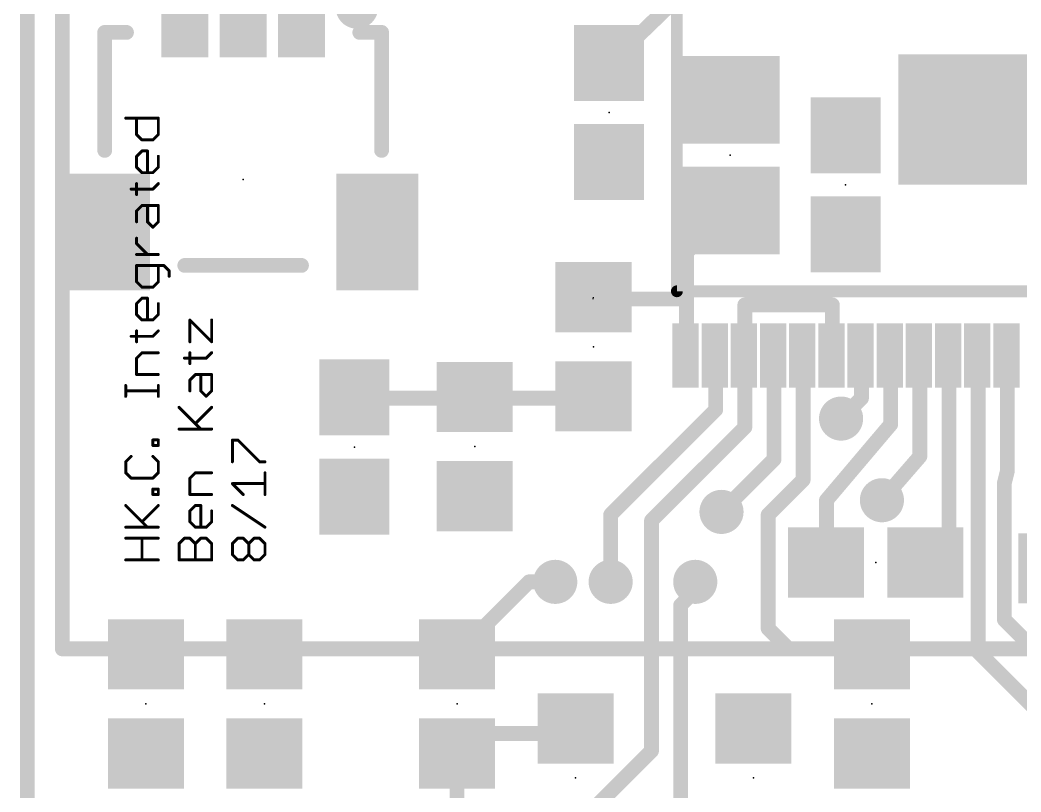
# Model space of a CAD drawing. Extents: x -0.1 to 36.1, y -10.7 to 53.1.
# Drawn here: x -0.12 to 17.03, y 14.75 to 27.99 of the extents above; entities that cross this region are included whole.
import ezdxf

# ---------------------------------------------------------------- set-up
doc = ezdxf.new("R2010")
doc.units = 0
for name, color, linetype in [('1', 12, 'CONTINUOUS'), ('17', 110, 'CONTINUOUS'), ('18', 110, 'CONTINUOUS'), ('19', 53, 'CONTINUOUS'), ('20', 53, 'CONTINUOUS'), ('21', 253, 'CONTINUOUS'), ('22', 253, 'CONTINUOUS'), ('23', 53, 'CONTINUOUS'), ('24', 53, 'CONTINUOUS'), ('25', 253, 'CONTINUOUS'), ('29', 253, 'CONTINUOUS'), ('30', 253, 'CONTINUOUS')]:
    doc.layers.add(name, color=color, linetype=linetype)

# ---------------------------------------------------------------- blocks, each defined once
blk = doc.blocks.new('RECT')
blk.add_solid([(-0.5, -0.5), (0.5, -0.5), (-0.5, 0.5), (0.5, 0.5)])
blk = doc.blocks.new('SQUAREP')
blk.add_solid([(-0.5, -0.5), (0.5, -0.5), (-0.5, 0.5), (0.5, 0.5)])
blk = doc.blocks.new('ROUNDV')
at = {"const_width": 0.5}
blk.add_lwpolyline([(0, -0.25, 1), (0, 0.25, 1), (0, -0.25)], format="xyb", dxfattribs=at)

msp = doc.modelspace()

# ---------------------------------------------------------------- linework, layer by layer
at = {"layer": '1'}
for points, const_width in [([(0.6, 52.25), (0.6, 17.2)], 0.254), ([(11.8, 29), (10.25, 27.5)], 0.254), ([(10.25, 27.5), (10, 27.3)], 0.254), ([(10, 27.25), (9.972, 27.25)], 0.25), ([(9.972, 27.25), (9.972, 27.248)], 0.25), ([(10, 27.3), (10, 27.25)], 0.254), ([(12, 24.7), (11.3, 24)], 0.254), ([(11.3, 24), (11.3, 23.2)], 0.254), ([(9.7, 23.2), (11.3, 23.2)], 0.254), ([(11.3, 23.2), (11.3, 22.3)], 0.254), ([(12.3, 22.55), (12.3, 23.1)], 0.254), ([(12.3, 23.1), (12.3, 22.55)], 0.254), ([(12.3, 22.55), (12.3, 23.1)], 0.254), ([(12.3, 23.1), (13.8, 23.1)], 0.254), ([(13.8, 23.1), (13.8, 22.25)], 0.254), ([(12.3, 22.55), (12.3, 22.45)], 0.254), ([(12.3, 22.45), (12.3, 22.55)], 0.254), ([(12.3, 22.45), (12.3, 22.3)], 0.254), ([(11.284, 22.232), (11.3, 22.232)], 0.25), ([(11.3, 22.3), (11.3, 22.2)], 0.254), ([(11.3, 22.232), (11.3, 22.3)], 0.25), ([(11.8, 22.3), (11.784, 22.3)], 0.25), ([(11.784, 22.3), (11.784, 22.232)], 0.25), ([(11.8, 22.3), (11.8, 21.3)], 0.254), ([(12.284, 22.232), (12.3, 22.232)], 0.25), ([(12.3, 22.3), (12.3, 21)], 0.254), ([(12.3, 22.232), (12.3, 22.3)], 0.25), ([(12.8, 22.35), (12.784, 22.35)], 0.25), ([(12.784, 22.35), (12.784, 22.232)], 0.25), ([(12.8, 22.35), (12.8, 20.45)], 0.254), ([(13.3, 22.3), (13.284, 22.3)], 0.25), ([(13.284, 22.3), (13.284, 22.232)], 0.25), ([(13.3, 22.3), (13.3, 20.1)], 0.254), ([(13.8, 22.25), (13.784, 22.25)], 0.25), ([(13.784, 22.25), (13.784, 22.232)], 0.25), ([(14.3, 22.35), (14.284, 22.35)], 0.25), ([(14.284, 22.35), (14.284, 22.232)], 0.25), ([(14.3, 22.35), (14.3, 21.5)], 0.254), ([(14.8, 22.35), (14.784, 22.35)], 0.25), ([(14.784, 22.35), (14.784, 22.232)], 0.25), ([(14.8, 22.35), (14.8, 21.05)], 0.254), ([(15.3, 22.3), (15.284, 22.3)], 0.25), ([(15.284, 22.3), (15.284, 22.232)], 0.25), ([(15.3, 22.3), (15.3, 20.5)], 0.254), ([(15.8, 22.35), (15.784, 22.35)], 0.25), ([(15.784, 22.35), (15.784, 22.232)], 0.25), ([(15.8, 22.35), (15.8, 19.15)], 0.254), ([(16.284, 22.232), (16.3, 22.232)], 0.25), ([(16.3, 22.25), (16.3, 22.35)], 0.254), ([(16.3, 17.2), (16.3, 22.25)], 0.254), ([(16.3, 22.232), (16.3, 22.25)], 0.25), ([(16.784, 22.232), (16.8, 22.232)], 0.25), ([(16.8, 22.35), (16.8, 22.25)], 0.254), ([(16.8, 22.25), (16.8, 20.25)], 0.254), ([(16.8, 22.232), (16.8, 22.25)], 0.25), ([(5.6, 21.5), (7.75, 21.5)], 0.254), ([(5.6, 21.5), (5.606, 21.5)], 0.25), ([(5.606, 21.5), (5.606, 21.512)], 0.25), ([(7.67, 21.52), (7.75, 21.52)], 0.25), ([(7.75, 21.5), (9.7, 21.5)], 0.254), ([(7.75, 21.52), (7.75, 21.5)], 0.25), ([(9.7, 21.5), (9.7, 21.55)], 0.25), ([(9.7, 21.55), (9.706, 21.55)], 0.25), ([(9.706, 21.55), (9.706, 21.532)], 0.25), ([(14.3, 21.5), (13.95, 21.15)], 0.254), ([(11.8, 21.3), (10, 19.5)], 0.254), ([(12.3, 21), (11.9, 20.6)], 0.254), ([(14.8, 21.05), (13.7, 19.75)], 0.254), ([(11.9, 20.6), (10.7, 19.4)], 0.254), ([(15.3, 20.5), (14.65, 19.75)], 0.254), ([(12.8, 20.45), (11.9, 19.55)], 0.254), ([(16.8, 20.25), (16.75, 20.05)], 0.254), ([(13.3, 20.1), (12.7, 19.5)], 0.254), ([(16.75, 20.05), (16.75, 17.7)], 0.254), ([(13.7, 19.75), (13.7, 18.7)], 0.254), ([(10, 19.5), (10, 18.35)], 0.254), ([(12.7, 19.5), (12.7, 17.55)], 0.254), ([(10.7, 19.4), (10.7, 15.45)], 0.254), ([(15.8, 19.15), (15.35, 18.65)], 0.254), ([(13.7, 18.7), (13.694, 18.7)], 0.25), ([(13.694, 18.7), (13.694, 18.682)], 0.25), ([(15.35, 18.65), (15.394, 18.65)], 0.25), ([(15.394, 18.65), (15.394, 18.682)], 0.25), ([(8.6, 18.35), (7.35, 17.1)], 0.254), ([(9.05, 18.35), (8.6, 18.35)], 0.254), ([(11.45, 18.35), (11.45, 18.2)], 0.254), ([(11.45, 18.2), (11.2, 17.95)], 0.254), ([(11.2, 17.95), (11.2, 13.55)], 0.254), ([(12.7, 17.55), (13.05, 17.2)], 0.254), ([(16.75, 17.7), (17.3, 17.15)], 0.254), ([(0.6, 17.2), (35.3, 17.2)], 0.254), ([(7.35, 17.1), (7.366, 17.1)], 0.25), ([(7.366, 17.1), (7.366, 17.106)], 0.25), ([(13.05, 17.2), (16.3, 17.2)], 0.254), ([(16.3, 17.15), (16.3, 17.2)], 0.254), ([(17.25, 16.2), (16.3, 17.15)], 0.254), ([(9.398, 15.836), (9.398, 15.748)], 0.25), ([(7.874, 15.748), (7.463, 15.337)], 0.254), ([(9.398, 15.748), (7.874, 15.748)], 0.254), ([(7.463, 15.337), (7.366, 15.24)], 0.254), ([(7.366, 15.406), (7.463, 15.406)], 0.25), ([(7.463, 15.406), (7.463, 15.337)], 0.25), ([(10.7, 15.45), (9.4, 14.15)], 0.254), ([(7.366, 15.24), (7.366, 13.716)], 0.254)]:
    msp.add_lwpolyline(points, dxfattribs=dict(at, const_width=const_width))
for points, const_width in [([(10.2897, 27.4504, 1), (10.2103, 27.5496)], 0.127), ([(10.2058, 27.5456, 1), (10.2942, 27.4544)], 0.127), ([(9.972, 27.3125, 1), (9.972, 27.1875)], 0.125), ([(10.0345, 27.25, 1), (9.9095, 27.25)], 0.125), ([(9.9095, 27.248, 1), (10.0345, 27.248)], 0.125), ([(10.0635, 27.3, 1), (9.9365, 27.3)], 0.127), ([(9.9603, 27.3496, 1), (10.0397, 27.2504)], 0.127), ([(9.9365, 27.25, 1), (10.0635, 27.25)], 0.127), ([(10, 27.1875, 1), (10, 27.3125)], 0.125), ([(12.0449, 24.6551, 1), (11.9551, 24.7449)], 0.127), ([(11.3635, 24, 1), (11.2365, 24)], 0.127), ([(11.2551, 24.0449, 1), (11.3449, 23.9551)], 0.127), ([(9.7, 23.2635, 1), (9.7, 23.1365)], 0.127), ([(11.3635, 23.2, 1), (11.2365, 23.2)], 0.127), ([(11.2365, 23.2, 1), (11.3635, 23.2)], 0.127), ([(11.3, 23.1365, 1), (11.3, 23.2635)], 0.127), ([(12.3635, 23.1, 1), (12.2365, 23.1)], 0.127), ([(12.3635, 23.1, 1), (12.2365, 23.1)], 0.127), ([(12.3635, 23.1, 1), (12.2365, 23.1)], 0.127), ([(12.3, 23.1635, 1), (12.3, 23.0365)], 0.127), ([(13.8635, 23.1, 1), (13.7365, 23.1)], 0.127), ([(13.8, 23.0365, 1), (13.8, 23.1635)], 0.127), ([(12.3635, 22.55, 1), (12.2365, 22.55)], 0.127), ([(12.3635, 22.55, 1), (12.2365, 22.55)], 0.127), ([(12.2365, 22.55, 1), (12.3635, 22.55)], 0.127), ([(12.2365, 22.55, 1), (12.3635, 22.55)], 0.127), ([(12.2365, 22.55, 1), (12.3635, 22.55)], 0.127), ([(12.3635, 22.45, 1), (12.2365, 22.45)], 0.127), ([(12.2365, 22.45, 1), (12.3635, 22.45)], 0.127), ([(12.2365, 22.45, 1), (12.3635, 22.45)], 0.127), ([(11.284, 22.2945, 1), (11.284, 22.1695)], 0.125), ([(11.3635, 22.3, 1), (11.2365, 22.3)], 0.127), ([(11.2365, 22.3, 1), (11.3635, 22.3)], 0.127), ([(11.3625, 22.3, 1), (11.2375, 22.3)], 0.125), ([(11.3, 22.1695, 1), (11.3, 22.2945)], 0.125), ([(11.784, 22.3625, 1), (11.784, 22.2375)], 0.125), ([(11.8465, 22.3, 1), (11.7215, 22.3)], 0.125), ([(11.8635, 22.3, 1), (11.7365, 22.3)], 0.127), ([(11.8, 22.2375, 1), (11.8, 22.3625)], 0.125), ([(12.284, 22.2945, 1), (12.284, 22.1695)], 0.125), ([(12.3635, 22.3, 1), (12.2365, 22.3)], 0.127), ([(12.2365, 22.3, 1), (12.3635, 22.3)], 0.127), ([(12.3625, 22.3, 1), (12.2375, 22.3)], 0.125), ([(12.3, 22.1695, 1), (12.3, 22.2945)], 0.125), ([(12.784, 22.4125, 1), (12.784, 22.2875)], 0.125), ([(12.8465, 22.35, 1), (12.7215, 22.35)], 0.125), ([(12.8635, 22.35, 1), (12.7365, 22.35)], 0.127), ([(12.8, 22.2875, 1), (12.8, 22.4125)], 0.125), ([(13.284, 22.3625, 1), (13.284, 22.2375)], 0.125), ([(13.3465, 22.3, 1), (13.2215, 22.3)], 0.125), ([(13.3635, 22.3, 1), (13.2365, 22.3)], 0.127), ([(13.3, 22.2375, 1), (13.3, 22.3625)], 0.125), ([(13.784, 22.3125, 1), (13.784, 22.1875)], 0.125), ([(13.8465, 22.25, 1), (13.7215, 22.25)], 0.125), ([(13.7365, 22.25, 1), (13.8635, 22.25)], 0.127), ([(13.8, 22.1875, 1), (13.8, 22.3125)], 0.125), ([(14.284, 22.4125, 1), (14.284, 22.2875)], 0.125), ([(14.3465, 22.35, 1), (14.2215, 22.35)], 0.125), ([(14.3635, 22.35, 1), (14.2365, 22.35)], 0.127), ([(14.3, 22.2875, 1), (14.3, 22.4125)], 0.125), ([(14.784, 22.4125, 1), (14.784, 22.2875)], 0.125), ([(14.8465, 22.35, 1), (14.7215, 22.35)], 0.125), ([(14.8635, 22.35, 1), (14.7365, 22.35)], 0.127), ([(14.8, 22.2875, 1), (14.8, 22.4125)], 0.125), ([(15.284, 22.3625, 1), (15.284, 22.2375)], 0.125), ([(15.3465, 22.3, 1), (15.2215, 22.3)], 0.125), ([(15.3635, 22.3, 1), (15.2365, 22.3)], 0.127), ([(15.3, 22.2375, 1), (15.3, 22.3625)], 0.125), ([(15.784, 22.4125, 1), (15.784, 22.2875)], 0.125), ([(15.8465, 22.35, 1), (15.7215, 22.35)], 0.125), ([(15.8635, 22.35, 1), (15.7365, 22.35)], 0.127), ([(15.8, 22.2875, 1), (15.8, 22.4125)], 0.125), ([(16.284, 22.2945, 1), (16.284, 22.1695)], 0.125), ([(16.3635, 22.35, 1), (16.2365, 22.35)], 0.127), ([(16.3635, 22.25, 1), (16.2365, 22.25)], 0.127), ([(16.2365, 22.25, 1), (16.3635, 22.25)], 0.127), ([(16.3625, 22.25, 1), (16.2375, 22.25)], 0.125), ([(16.3, 22.1695, 1), (16.3, 22.2945)], 0.125), ([(16.784, 22.2945, 1), (16.784, 22.1695)], 0.125), ([(16.8635, 22.35, 1), (16.7365, 22.35)], 0.127), ([(16.8635, 22.25, 1), (16.7365, 22.25)], 0.127), ([(16.7365, 22.25, 1), (16.8635, 22.25)], 0.127), ([(16.8625, 22.25, 1), (16.7375, 22.25)], 0.125), ([(16.8, 22.1695, 1), (16.8, 22.2945)], 0.125), ([(11.2365, 22.2, 1), (11.3635, 22.2)], 0.127), ([(11.2375, 22.232, 1), (11.3625, 22.232)], 0.125), ([(11.7215, 22.232, 1), (11.8465, 22.232)], 0.125), ([(12.2375, 22.232, 1), (12.3625, 22.232)], 0.125), ([(12.7215, 22.232, 1), (12.8465, 22.232)], 0.125), ([(13.2215, 22.232, 1), (13.3465, 22.232)], 0.125), ([(13.7215, 22.232, 1), (13.8465, 22.232)], 0.125), ([(14.2215, 22.232, 1), (14.3465, 22.232)], 0.125), ([(14.7215, 22.232, 1), (14.8465, 22.232)], 0.125), ([(15.2215, 22.232, 1), (15.3465, 22.232)], 0.125), ([(15.7215, 22.232, 1), (15.8465, 22.232)], 0.125), ([(16.2375, 22.232, 1), (16.3625, 22.232)], 0.125), ([(16.7375, 22.232, 1), (16.8625, 22.232)], 0.125), ([(5.6, 21.5635, 1), (5.6, 21.4365)], 0.127), ([(5.6, 21.5625, 1), (5.6, 21.4375)], 0.125), ([(5.6685, 21.512, 1), (5.5435, 21.512)], 0.125), ([(5.606, 21.4375, 1), (5.606, 21.5625)], 0.125), ([(7.67, 21.5825, 1), (7.67, 21.4575)], 0.125), ([(7.75, 21.5635, 1), (7.75, 21.4365)], 0.127), ([(7.8125, 21.52, 1), (7.6875, 21.52)], 0.125), ([(7.75, 21.4365, 1), (7.75, 21.5635)], 0.127), ([(7.75, 21.4575, 1), (7.75, 21.5825)], 0.125), ([(9.7625, 21.55, 1), (9.6375, 21.55)], 0.125), ([(9.7, 21.6125, 1), (9.7, 21.4875)], 0.125), ([(9.7685, 21.55, 1), (9.6435, 21.55)], 0.125), ([(9.7, 21.4365, 1), (9.7, 21.5635)], 0.127), ([(9.706, 21.4875, 1), (9.706, 21.6125)], 0.125), ([(14.3449, 21.4551, 1), (14.2551, 21.5449)], 0.127), ([(5.5435, 21.5, 1), (5.6685, 21.5)], 0.125), ([(7.6875, 21.5, 1), (7.8125, 21.5)], 0.125), ([(9.6375, 21.5, 1), (9.7625, 21.5)], 0.125), ([(9.6435, 21.532, 1), (9.7685, 21.532)], 0.125), ([(14.2365, 21.5, 1), (14.3635, 21.5)], 0.127), ([(11.7365, 21.3, 1), (11.8635, 21.3)], 0.127), ([(11.8449, 21.2551, 1), (11.7551, 21.3449)], 0.127), ([(12.3449, 20.9551, 1), (12.2551, 21.0449)], 0.127), ([(13.9051, 21.1949, 1), (13.9949, 21.1051)], 0.127), ([(14.7365, 21.05, 1), (14.8635, 21.05)], 0.127), ([(14.8485, 21.009, 1), (14.7515, 21.091)], 0.127), ([(12.2365, 21, 1), (12.3635, 21)], 0.127), ([(11.8551, 20.6449, 1), (11.9449, 20.5551)], 0.127), ([(11.9449, 20.5551, 1), (11.8551, 20.6449)], 0.127), ([(15.348, 20.4584, 1), (15.252, 20.5416)], 0.127), ([(12.7365, 20.45, 1), (12.8635, 20.45)], 0.127), ([(12.8449, 20.4051, 1), (12.7551, 20.4949)], 0.127), ([(15.2365, 20.5, 1), (15.3635, 20.5)], 0.127), ([(16.7365, 20.25, 1), (16.8635, 20.25)], 0.127), ([(16.8616, 20.2346, 1), (16.7384, 20.2654)], 0.127), ([(13.2365, 20.1, 1), (13.3635, 20.1)], 0.127), ([(13.3449, 20.0551, 1), (13.2551, 20.1449)], 0.127), ([(16.8135, 20.05, 1), (16.6865, 20.05)], 0.127), ([(16.6884, 20.0654, 1), (16.8116, 20.0346)], 0.127), ([(13.7635, 19.75, 1), (13.6365, 19.75)], 0.127), ([(13.6515, 19.791, 1), (13.7485, 19.709)], 0.127), ([(14.602, 19.7916, 1), (14.698, 19.7084)], 0.127), ([(10.0635, 19.5, 1), (9.9365, 19.5)], 0.127), ([(9.9551, 19.5449, 1), (10.0449, 19.4551)], 0.127), ([(11.8551, 19.5949, 1), (11.9449, 19.5051)], 0.127), ([(12.7635, 19.5, 1), (12.6365, 19.5)], 0.127), ([(12.6551, 19.5449, 1), (12.7449, 19.4551)], 0.127), ([(10.7635, 19.4, 1), (10.6365, 19.4)], 0.127), ([(10.6551, 19.4449, 1), (10.7449, 19.3551)], 0.127), ([(15.8472, 19.1075, 1), (15.7528, 19.1925)], 0.127), ([(15.7365, 19.15, 1), (15.8635, 19.15)], 0.127), ([(13.694, 18.7625, 1), (13.694, 18.6375)], 0.125), ([(13.7565, 18.7, 1), (13.6315, 18.7)], 0.125), ([(13.6315, 18.682, 1), (13.7565, 18.682)], 0.125), ([(13.6365, 18.7, 1), (13.7635, 18.7)], 0.127), ([(13.7, 18.6375, 1), (13.7, 18.7625)], 0.125), ([(15.3028, 18.6925, 1), (15.3972, 18.6075)], 0.127), ([(15.35, 18.7125, 1), (15.35, 18.5875)], 0.125), ([(15.4565, 18.682, 1), (15.3315, 18.682)], 0.125), ([(15.3315, 18.65, 1), (15.4565, 18.65)], 0.125), ([(15.394, 18.5875, 1), (15.394, 18.7125)], 0.125), ([(8.6, 18.4135, 1), (8.6, 18.2865)], 0.127), ([(8.6449, 18.3051, 1), (8.5551, 18.3949)], 0.127), ([(9.05, 18.2865, 1), (9.05, 18.4135)], 0.127), ([(9.9365, 18.35, 1), (10.0635, 18.35)], 0.127), ([(11.5135, 18.35, 1), (11.3865, 18.35)], 0.127), ([(11.3865, 18.2, 1), (11.5135, 18.2)], 0.127), ([(11.4949, 18.1551, 1), (11.4051, 18.2449)], 0.127), ([(11.2635, 17.95, 1), (11.1365, 17.95)], 0.127), ([(11.1551, 17.9949, 1), (11.2449, 17.9051)], 0.127), ([(12.7449, 17.5949, 1), (12.6551, 17.5051)], 0.127), ([(16.7949, 17.7449, 1), (16.7051, 17.6551)], 0.127), ([(16.6865, 17.7, 1), (16.8135, 17.7)], 0.127), ([(12.6365, 17.55, 1), (12.7635, 17.55)], 0.127), ([(0.6, 17.2635, 1), (0.6, 17.1365)], 0.127), ([(0.5365, 17.2, 1), (0.6635, 17.2)], 0.127), ([(7.3051, 17.1449, 1), (7.3949, 17.0551)], 0.127), ([(7.35, 17.1625, 1), (7.35, 17.0375)], 0.125), ([(7.4285, 17.106, 1), (7.3035, 17.106)], 0.125), ([(7.3035, 17.1, 1), (7.4285, 17.1)], 0.125), ([(7.366, 17.0375, 1), (7.366, 17.1625)], 0.125), ([(13.05, 17.2635, 1), (13.05, 17.1365)], 0.127), ([(13.0051, 17.1551, 1), (13.0949, 17.2449)], 0.127), ([(16.3635, 17.2, 1), (16.2365, 17.2)], 0.127), ([(16.3449, 17.1949, 1), (16.2551, 17.1051)], 0.127), ([(16.2365, 17.2, 1), (16.3635, 17.2)], 0.127), ([(16.2365, 17.15, 1), (16.3635, 17.15)], 0.127), ([(16.3, 17.1365, 1), (16.3, 17.2635)], 0.127), ([(9.4605, 15.836, 1), (9.3355, 15.836)], 0.125), ([(7.874, 15.8115, 1), (7.874, 15.6845)], 0.127), ([(7.9189, 15.7031, 1), (7.8291, 15.7929)], 0.127), ([(9.3355, 15.748, 1), (9.4605, 15.748)], 0.125), ([(9.398, 15.6845, 1), (9.398, 15.8115)], 0.127), ([(7.366, 15.4685, 1), (7.366, 15.3435)], 0.125), ([(7.4181, 15.3819, 1), (7.5079, 15.2921)], 0.127), ([(7.5255, 15.406, 1), (7.4005, 15.406)], 0.125), ([(7.5079, 15.2921, 1), (7.4181, 15.3819)], 0.127), ([(7.463, 15.3435, 1), (7.463, 15.4685)], 0.125), ([(10.6365, 15.45, 1), (10.7635, 15.45)], 0.127), ([(10.7449, 15.4051, 1), (10.6551, 15.4949)], 0.127), ([(7.4295, 15.24, 1), (7.3025, 15.24)], 0.127), ([(7.3211, 15.2849, 1), (7.4109, 15.1951)], 0.127), ([(7.4005, 15.337, 1), (7.5255, 15.337)], 0.125)]:
    msp.add_lwpolyline(points, format="xyb", dxfattribs=dict(at, const_width=const_width))
at = {"layer": '19'}
msp.add_line((9.7, 23.2), (9.706, 23.232), dxfattribs=at)
at = {"layer": '20', "const_width": 0.25}
msp.add_lwpolyline([(0, -4), (0, 46)], dxfattribs=at)
at = {"layer": '21', "const_width": 0.2032}
for points in [[(11.1356, 29.2304), (11.1356, 23.3336)], [(11.1356, 23.3336), (24.9324, 23.3336)]]:
    msp.add_lwpolyline(points, dxfattribs=at)
at = {"layer": '21', "const_width": 0.1016}
for points in [[(11.1356, 23.3844, 1), (11.1356, 23.2828)], [(11.0848, 23.3336, 1), (11.1864, 23.3336)]]:
    msp.add_lwpolyline(points, format="xyb", dxfattribs=at)
at = {"layer": '22', "const_width": 0.254}
for points in [[(1.327, 25.75), (1.327, 27.773)], [(1.327, 27.773), (1.7, 27.773)], [(6.073, 27.773), (5.7, 27.773)], [(6.073, 25.75), (6.073, 27.773)], [(4.7, 23.777), (2.7, 23.777)]]:
    msp.add_lwpolyline(points, dxfattribs=at)
at = {"layer": '22', "const_width": 0.127}
for points in [[(1.3905, 27.773, 1), (1.2635, 27.773)], [(1.327, 27.8365, 1), (1.327, 27.7095)], [(1.7, 27.7095, 1), (1.7, 27.8365)], [(5.7, 27.8365, 1), (5.7, 27.7095)], [(6.1365, 27.773, 1), (6.0095, 27.773)], [(6.073, 27.7095, 1), (6.073, 27.8365)], [(1.2635, 25.75, 1), (1.3905, 25.75)], [(6.0095, 25.75, 1), (6.1365, 25.75)], [(2.7, 23.8405, 1), (2.7, 23.7135)], [(4.7, 23.7135, 1), (4.7, 23.8405)]]:
    msp.add_lwpolyline(points, format="xyb", dxfattribs=at)
at = {"layer": '23'}
for p in [(9.972, 26.398), (9.706, 22.382), (5.606, 20.662), (7.67, 20.67), (14.544, 18.682), (7.366, 16.256), (9.398, 14.986)]:
    msp.add_point(p, dxfattribs=at)
at = {"layer": '24'}
for p in [(12.046, 25.668), (3.7, 25.25), (14.028, 25.16), (2.032, 16.256), (4.064, 16.256), (14.478, 16.256), (12.446, 14.986)]:
    msp.add_point(p, dxfattribs=at)
at = {"layer": '25', "const_width": 0.0508}
for points in [[(1.6865, 26.3017), (2.2458, 26.3017)], [(1.873, 26.0221), (1.873, 26.3017)], [(2.2458, 26.3017), (2.2458, 26.0221)], [(1.9662, 25.9289), (1.873, 26.0221)], [(2.1526, 25.9289), (1.9662, 25.9289)], [(2.2458, 26.0221), (2.1526, 25.9289)], [(1.873, 25.6472), (1.9662, 25.7404)], [(1.9662, 25.7404), (2.0594, 25.7404)], [(2.0594, 25.7404), (2.0594, 25.3676)], [(1.873, 25.4608), (1.873, 25.6472)], [(2.2458, 25.6472), (2.2458, 25.4608)], [(1.9662, 25.3676), (1.873, 25.4608)], [(2.2458, 25.4608), (2.1526, 25.3676)], [(2.1526, 25.3676), (1.9662, 25.3676)], [(1.7797, 25.0866), (2.1526, 25.0866)], [(1.873, 24.9934), (1.873, 25.1798)], [(2.1526, 25.0866), (2.2458, 25.1798)], [(1.873, 24.7117), (1.9662, 24.8049)], [(1.873, 24.5253), (1.873, 24.7117)], [(1.9662, 24.8049), (2.2458, 24.8049)], [(2.0594, 24.5253), (2.0594, 24.8049)], [(2.2458, 24.8049), (2.2458, 24.5253)], [(2.1526, 24.432), (2.0594, 24.5253)], [(2.2458, 24.5253), (2.1526, 24.432)], [(1.873, 24.1507), (1.873, 24.2439)], [(2.0594, 23.9643), (1.873, 24.1507)], [(2.2458, 23.9643), (1.873, 23.9643)], [(2.339, 23.7758), (1.873, 23.7758)], [(1.873, 23.7758), (1.873, 23.4962)], [(2.2458, 23.4962), (2.2458, 23.7758)], [(2.4322, 23.6826), (2.339, 23.7758)], [(2.4322, 23.5894), (2.4322, 23.6826)], [(1.873, 23.4962), (1.9662, 23.403)], [(2.1526, 23.403), (2.2458, 23.4962)], [(1.9662, 23.403), (2.1526, 23.403)], [(1.873, 23.1213), (1.9662, 23.2145)], [(1.9662, 23.2145), (2.0594, 23.2145)], [(2.0594, 23.2145), (2.0594, 22.8417)], [(1.873, 22.9349), (1.873, 23.1213)], [(2.2458, 23.1213), (2.2458, 22.9349)], [(1.9662, 22.8417), (1.873, 22.9349)], [(2.1526, 22.8417), (1.9662, 22.8417)], [(2.2458, 22.9349), (2.1526, 22.8417)], [(2.7873, 22.4675), (2.7873, 22.8403)], [(2.7873, 22.8403), (3.1602, 22.4675)], [(3.1602, 22.4675), (3.1602, 22.8403)], [(1.873, 22.4675), (1.873, 22.6539)], [(2.1526, 22.5607), (2.2458, 22.6539)], [(1.7797, 22.5607), (2.1526, 22.5607)], [(1.873, 22.1858), (1.9662, 22.279)], [(1.873, 21.9062), (1.873, 22.1858)], [(1.9662, 22.279), (2.2458, 22.279)], [(2.6941, 22.1865), (3.067, 22.1865)], [(2.7873, 22.0933), (2.7873, 22.2797)], [(3.067, 22.1865), (3.1602, 22.2797)], [(2.2458, 21.9062), (1.873, 21.9062)], [(2.7873, 21.8116), (2.8806, 21.9048)], [(2.7873, 21.6252), (2.7873, 21.8116)], [(2.8806, 21.9048), (3.1602, 21.9048)], [(2.9738, 21.6252), (2.9738, 21.9048)], [(3.1602, 21.9048), (3.1602, 21.6252)], [(1.6865, 21.5319), (1.6865, 21.7184)], [(2.2458, 21.6252), (1.6865, 21.6252)], [(2.2458, 21.5319), (2.2458, 21.7184)], [(3.067, 21.5319), (2.9738, 21.6252)], [(3.1602, 21.6252), (3.067, 21.5319)], [(2.9738, 20.9706), (2.6009, 21.3435)], [(2.8806, 21.0639), (3.1602, 21.3435)], [(2.6009, 20.9706), (3.1602, 20.9706)], [(2.1526, 20.69), (2.1526, 20.7832)], [(2.1526, 20.7832), (2.2458, 20.7832)], [(2.2458, 20.7832), (2.2458, 20.69)], [(3.5153, 20.4093), (3.5153, 20.7822)], [(3.5153, 20.7822), (3.6085, 20.7822)], [(3.6085, 20.7822), (3.9814, 20.4093)], [(2.2458, 20.69), (2.1526, 20.69)], [(1.7797, 20.5015), (1.6865, 20.4083)], [(1.6865, 20.4083), (1.6865, 20.2219)], [(2.2458, 20.4083), (2.1526, 20.5015)], [(2.2458, 20.2219), (2.2458, 20.4083)], [(3.9814, 20.4093), (4.0746, 20.4093)], [(1.6865, 20.2219), (1.7797, 20.1287)], [(1.7797, 20.1287), (2.1526, 20.1287)], [(2.1526, 20.1287), (2.2458, 20.2219)], [(2.7873, 20.1277), (2.8806, 20.2209)], [(2.7873, 19.848), (2.7873, 20.1277)], [(2.8806, 20.2209), (3.1602, 20.2209)], [(4.0746, 19.848), (4.0746, 20.2209)], [(2.1526, 19.848), (2.1526, 19.9412)], [(2.1526, 19.9412), (2.2458, 19.9412)], [(2.2458, 19.9412), (2.2458, 19.848)], [(3.7018, 19.848), (3.5153, 20.0344)], [(3.5153, 20.0344), (4.0746, 20.0344)], [(2.2458, 19.848), (2.1526, 19.848)], [(3.1602, 19.848), (2.7873, 19.848)], [(2.0594, 19.2867), (1.6865, 19.6596)], [(1.9662, 19.3799), (2.2458, 19.6596)], [(2.7873, 19.5663), (2.8806, 19.6596)], [(2.7873, 19.3799), (2.7873, 19.5663)], [(2.8806, 19.6596), (2.9738, 19.6596)], [(2.9738, 19.6596), (2.9738, 19.2867)], [(3.1602, 19.5663), (3.1602, 19.3799)], [(4.0746, 19.2867), (3.5153, 19.6596)], [(2.8806, 19.2867), (2.7873, 19.3799)], [(3.1602, 19.3799), (3.067, 19.2867)], [(1.6865, 19.2867), (2.2458, 19.2867)], [(3.067, 19.2867), (2.8806, 19.2867)], [(1.6865, 19.0983), (2.2458, 19.0983)], [(1.9662, 18.7254), (1.9662, 19.0983)], [(2.6009, 19.005), (2.6941, 19.0983)], [(2.6941, 19.0983), (2.7873, 19.0983)], [(2.7873, 19.0983), (2.8806, 19.005)], [(2.8806, 19.005), (2.9738, 19.0983)], [(2.9738, 19.0983), (3.067, 19.0983)], [(3.067, 19.0983), (3.1602, 19.005)], [(3.5153, 19.005), (3.6085, 19.0983)], [(3.6085, 19.0983), (3.7018, 19.0983)], [(3.7018, 19.0983), (3.795, 19.005)], [(3.795, 19.005), (3.8882, 19.0983)], [(3.8882, 19.0983), (3.9814, 19.0983)], [(3.9814, 19.0983), (4.0746, 19.005)], [(2.6009, 18.7254), (2.6009, 19.005)], [(2.8806, 18.7254), (2.8806, 19.005)], [(3.1602, 19.005), (3.1602, 18.7254)], [(3.5153, 18.8186), (3.5153, 19.005)], [(3.795, 18.8186), (3.795, 19.005)], [(4.0746, 19.005), (4.0746, 18.8186)], [(2.2458, 18.7254), (1.6865, 18.7254)], [(3.1602, 18.7254), (2.6009, 18.7254)], [(3.6085, 18.7254), (3.5153, 18.8186)], [(3.7018, 18.7254), (3.6085, 18.7254)], [(3.795, 18.8186), (3.7018, 18.7254)], [(3.8882, 18.7254), (3.795, 18.8186)], [(3.9814, 18.7254), (3.8882, 18.7254)], [(4.0746, 18.8186), (3.9814, 18.7254)]]:
    msp.add_lwpolyline(points, dxfattribs=at)
at = {"layer": '25', "const_width": 0.0254}
for points in [[(1.6865, 26.3144, 1), (1.6865, 26.289)], [(1.8857, 26.3017, 1), (1.8603, 26.3017)], [(2.2585, 26.3017, 1), (2.2331, 26.3017)], [(2.2458, 26.289, 1), (2.2458, 26.3144)], [(1.8819, 26.0311, 1), (1.864, 26.0131)], [(1.8603, 26.0221, 1), (1.8857, 26.0221)], [(1.9662, 25.9416, 1), (1.9662, 25.9162)], [(1.9572, 25.9199, 1), (1.9751, 25.9378)], [(2.1436, 25.9378, 1), (2.1616, 25.9199)], [(2.1526, 25.9162, 1), (2.1526, 25.9416)], [(2.2331, 26.0221, 1), (2.2585, 26.0221)], [(2.2548, 26.0131, 1), (2.2368, 26.0311)], [(1.9662, 25.7531, 1), (1.9662, 25.7277)], [(1.9751, 25.7314, 1), (1.9572, 25.7494)], [(2.0721, 25.7404, 1), (2.0467, 25.7404)], [(2.0594, 25.7277, 1), (2.0594, 25.7531)], [(1.8857, 25.6472, 1), (1.8603, 25.6472)], [(1.864, 25.6562, 1), (1.8819, 25.6382)], [(2.2585, 25.6472, 1), (2.2331, 25.6472)], [(1.8819, 25.4698, 1), (1.864, 25.4518)], [(1.8603, 25.4608, 1), (1.8857, 25.4608)], [(2.2331, 25.4608, 1), (2.2585, 25.4608)], [(2.2548, 25.4518, 1), (2.2368, 25.4698)], [(1.9662, 25.3803, 1), (1.9662, 25.3549)], [(1.9572, 25.3586, 1), (1.9751, 25.3765)], [(2.0467, 25.3676, 1), (2.0721, 25.3676)], [(2.1436, 25.3765, 1), (2.1616, 25.3586)], [(2.1526, 25.3549, 1), (2.1526, 25.3803)], [(1.7797, 25.0993, 1), (1.7797, 25.0739)], [(1.8857, 25.1798, 1), (1.8603, 25.1798)], [(2.1436, 25.0955, 1), (2.1616, 25.0776)], [(2.1526, 25.0739, 1), (2.1526, 25.0993)], [(2.2548, 25.1708, 1), (2.2368, 25.1888)], [(1.8603, 24.9934, 1), (1.8857, 24.9934)], [(1.8857, 24.7117, 1), (1.8603, 24.7117)], [(1.864, 24.7207, 1), (1.8819, 24.7027)], [(1.9662, 24.8176, 1), (1.9662, 24.7922)], [(1.9751, 24.7959, 1), (1.9572, 24.8139)], [(2.0721, 24.8049, 1), (2.0467, 24.8049)], [(2.2585, 24.8049, 1), (2.2331, 24.8049)], [(2.2458, 24.7922, 1), (2.2458, 24.8176)], [(1.8603, 24.5253, 1), (1.8857, 24.5253)], [(2.0684, 24.5342, 1), (2.0504, 24.5163)], [(2.0467, 24.5253, 1), (2.0721, 24.5253)], [(2.2331, 24.5253, 1), (2.2585, 24.5253)], [(2.2548, 24.5163, 1), (2.2368, 24.5342)], [(2.1436, 24.441, 1), (2.1616, 24.4231)], [(2.1436, 24.4231, 1), (2.1616, 24.441)], [(1.8857, 24.2439, 1), (1.8603, 24.2439)], [(1.8819, 24.1597, 1), (1.864, 24.1417)], [(1.8603, 24.1507, 1), (1.8857, 24.1507)], [(1.873, 23.977, 1), (1.873, 23.9516)], [(2.0504, 23.9553, 1), (2.0684, 23.9733)], [(2.2458, 23.9516, 1), (2.2458, 23.977)], [(1.873, 23.7885, 1), (1.873, 23.7631)], [(1.8857, 23.7758, 1), (1.8603, 23.7758)], [(2.2585, 23.7758, 1), (2.2331, 23.7758)], [(2.348, 23.7848, 1), (2.33, 23.7668)], [(2.339, 23.7631, 1), (2.339, 23.7885)], [(2.4449, 23.6826, 1), (2.4195, 23.6826)], [(2.4232, 23.6736, 1), (2.4412, 23.6916)], [(1.8819, 23.5052, 1), (1.864, 23.4872)], [(1.8603, 23.4962, 1), (1.8857, 23.4962)], [(2.2331, 23.4962, 1), (2.2585, 23.4962)], [(2.2548, 23.4872, 1), (2.2368, 23.5052)], [(2.4195, 23.5894, 1), (2.4449, 23.5894)], [(1.9662, 23.4157, 1), (1.9662, 23.3903)], [(1.9572, 23.394, 1), (1.9751, 23.412)], [(2.1436, 23.412, 1), (2.1616, 23.394)], [(2.1526, 23.3903, 1), (2.1526, 23.4157)], [(1.9662, 23.2272, 1), (1.9662, 23.2018)], [(1.9751, 23.2055, 1), (1.9572, 23.2235)], [(2.0721, 23.2145, 1), (2.0467, 23.2145)], [(2.0594, 23.2018, 1), (2.0594, 23.2272)], [(1.8857, 23.1213, 1), (1.8603, 23.1213)], [(1.864, 23.1303, 1), (1.8819, 23.1123)], [(2.2585, 23.1213, 1), (2.2331, 23.1213)], [(1.8819, 22.9439, 1), (1.864, 22.9259)], [(1.8603, 22.9349, 1), (1.8857, 22.9349)], [(1.9662, 22.8544, 1), (1.9662, 22.829)], [(1.9572, 22.8327, 1), (1.9751, 22.8506)], [(2.0467, 22.8417, 1), (2.0721, 22.8417)], [(2.1436, 22.8506, 1), (2.1616, 22.8327)], [(2.1526, 22.829, 1), (2.1526, 22.8544)], [(2.2331, 22.9349, 1), (2.2585, 22.9349)], [(2.2548, 22.9259, 1), (2.2368, 22.9439)], [(2.8001, 22.8403, 1), (2.7746, 22.8403)], [(2.7963, 22.8493, 1), (2.7784, 22.8313)], [(3.1729, 22.8403, 1), (3.1475, 22.8403)], [(1.8857, 22.6539, 1), (1.8603, 22.6539)], [(2.2548, 22.6449, 1), (2.2368, 22.6629)], [(1.7797, 22.5734, 1), (1.7797, 22.548)], [(1.8603, 22.4675, 1), (1.8857, 22.4675)], [(2.1436, 22.5697, 1), (2.1616, 22.5517)], [(2.1526, 22.548, 1), (2.1526, 22.5734)], [(2.7746, 22.4675, 1), (2.8001, 22.4675)], [(3.1475, 22.4675, 1), (3.1729, 22.4675)], [(3.1512, 22.4585, 1), (3.1692, 22.4764)], [(1.8857, 22.1858, 1), (1.8603, 22.1858)], [(1.864, 22.1948, 1), (1.8819, 22.1768)], [(1.9662, 22.2917, 1), (1.9662, 22.2663)], [(1.9751, 22.27, 1), (1.9572, 22.288)], [(2.2458, 22.2663, 1), (2.2458, 22.2917)], [(2.6941, 22.1992, 1), (2.6941, 22.1738)], [(2.8001, 22.2797, 1), (2.7746, 22.2797)], [(3.058, 22.1954, 1), (3.076, 22.1775)], [(3.067, 22.1738, 1), (3.067, 22.1992)], [(3.1692, 22.2707, 1), (3.1512, 22.2887)], [(2.7746, 22.0933, 1), (2.8001, 22.0933)], [(1.873, 21.9188, 1), (1.873, 21.8935)], [(1.8603, 21.9062, 1), (1.8857, 21.9062)], [(2.2458, 21.8935, 1), (2.2458, 21.9188)], [(2.8001, 21.8116, 1), (2.7746, 21.8116)], [(2.7784, 21.8206, 1), (2.7963, 21.8026)], [(2.8806, 21.9175, 1), (2.8806, 21.8921)], [(2.8895, 21.8958, 1), (2.8716, 21.9138)], [(2.9865, 21.9048, 1), (2.9611, 21.9048)], [(3.1729, 21.9048, 1), (3.1475, 21.9048)], [(3.1602, 21.8921, 1), (3.1602, 21.9175)], [(1.6992, 21.7184, 1), (1.6738, 21.7184)], [(1.6865, 21.6379, 1), (1.6865, 21.6125)], [(2.2585, 21.7184, 1), (2.2331, 21.7184)], [(2.2458, 21.6125, 1), (2.2458, 21.6379)], [(2.7746, 21.6252, 1), (2.8001, 21.6252)], [(2.9828, 21.6341, 1), (2.9648, 21.6162)], [(2.9611, 21.6252, 1), (2.9865, 21.6252)], [(3.1475, 21.6252, 1), (3.1729, 21.6252)], [(3.1692, 21.6162, 1), (3.1512, 21.6341)], [(1.6738, 21.5319, 1), (1.6992, 21.5319)], [(2.2331, 21.5319, 1), (2.2585, 21.5319)], [(3.058, 21.5409, 1), (3.076, 21.523)], [(3.058, 21.523, 1), (3.076, 21.5409)], [(2.6099, 21.3525, 1), (2.5919, 21.3345)], [(3.1692, 21.3345, 1), (3.1512, 21.3525)], [(2.6009, 20.9833, 1), (2.6009, 20.9579)], [(2.8716, 21.0728, 1), (2.8895, 21.0549)], [(2.9648, 20.9617, 1), (2.9828, 20.9796)], [(3.1602, 20.9579, 1), (3.1602, 20.9833)], [(2.1653, 20.7832, 1), (2.1399, 20.7832)], [(2.1526, 20.7959, 1), (2.1526, 20.7705)], [(2.2585, 20.7832, 1), (2.2331, 20.7832)], [(2.2458, 20.7705, 1), (2.2458, 20.7959)], [(3.528, 20.7822, 1), (3.5026, 20.7822)], [(3.5153, 20.7949, 1), (3.5153, 20.7695)], [(3.6175, 20.7912, 1), (3.5996, 20.7732)], [(3.6085, 20.7695, 1), (3.6085, 20.7949)], [(2.1526, 20.7027, 1), (2.1526, 20.6773)], [(2.1399, 20.69, 1), (2.1653, 20.69)], [(2.2331, 20.69, 1), (2.2585, 20.69)], [(2.2458, 20.6773, 1), (2.2458, 20.7027)], [(1.6992, 20.4083, 1), (1.6738, 20.4083)], [(1.6775, 20.4173, 1), (1.6955, 20.3993)], [(1.7887, 20.4925, 1), (1.7708, 20.5105)], [(2.1616, 20.5105, 1), (2.1436, 20.4925)], [(2.2585, 20.4083, 1), (2.2331, 20.4083)], [(2.2368, 20.3993, 1), (2.2548, 20.4173)], [(3.5026, 20.4093, 1), (3.528, 20.4093)], [(3.9814, 20.422, 1), (3.9814, 20.3966)], [(3.9724, 20.4003, 1), (3.9904, 20.4183)], [(4.0746, 20.3966, 1), (4.0746, 20.422)], [(1.6955, 20.2309, 1), (1.6775, 20.2129)], [(1.6738, 20.2219, 1), (1.6992, 20.2219)], [(1.7797, 20.1414, 1), (1.7797, 20.116)], [(1.7708, 20.1197, 1), (1.7887, 20.1377)], [(2.1436, 20.1377, 1), (2.1616, 20.1197)], [(2.1526, 20.116, 1), (2.1526, 20.1414)], [(2.2331, 20.2219, 1), (2.2585, 20.2219)], [(2.2548, 20.2129, 1), (2.2368, 20.2309)], [(2.8001, 20.1277, 1), (2.7746, 20.1277)], [(2.7784, 20.1366, 1), (2.7963, 20.1187)], [(2.8806, 20.2336, 1), (2.8806, 20.2082)], [(2.8895, 20.2119, 1), (2.8716, 20.2298)], [(3.1602, 20.2082, 1), (3.1602, 20.2336)], [(4.0873, 20.2209, 1), (4.0619, 20.2209)], [(2.1653, 19.9412, 1), (2.1399, 19.9412)], [(2.1526, 19.9539, 1), (2.1526, 19.9285)], [(2.2585, 19.9412, 1), (2.2331, 19.9412)], [(2.2458, 19.9285, 1), (2.2458, 19.9539)], [(3.5243, 20.0434, 1), (3.5063, 20.0255)], [(3.5153, 20.0471, 1), (3.5153, 20.0217)], [(4.0746, 20.0217, 1), (4.0746, 20.0471)], [(2.1526, 19.8607, 1), (2.1526, 19.8353)], [(2.1399, 19.848, 1), (2.1653, 19.848)], [(2.2331, 19.848, 1), (2.2585, 19.848)], [(2.2458, 19.8353, 1), (2.2458, 19.8607)], [(2.7873, 19.8607, 1), (2.7873, 19.8353)], [(2.7746, 19.848, 1), (2.8001, 19.848)], [(3.1602, 19.8353, 1), (3.1602, 19.8607)], [(3.6928, 19.839, 1), (3.7107, 19.857)], [(4.0619, 19.848, 1), (4.0873, 19.848)], [(1.6955, 19.6685, 1), (1.6775, 19.6506)], [(2.2548, 19.6506, 1), (2.2368, 19.6685)], [(2.8001, 19.5663, 1), (2.7746, 19.5663)], [(2.7784, 19.5753, 1), (2.7963, 19.5574)], [(2.8806, 19.6723, 1), (2.8806, 19.6469)], [(2.8895, 19.6506, 1), (2.8716, 19.6685)], [(2.9865, 19.6596, 1), (2.9611, 19.6596)], [(2.9738, 19.6469, 1), (2.9738, 19.6723)], [(3.1729, 19.5663, 1), (3.1475, 19.5663)], [(3.5224, 19.6701, 1), (3.5083, 19.649)], [(1.9572, 19.3889, 1), (1.9751, 19.3709)], [(2.7746, 19.3799, 1), (2.8001, 19.3799)], [(2.7963, 19.3889, 1), (2.7784, 19.3709)], [(3.1475, 19.3799, 1), (3.1729, 19.3799)], [(3.1692, 19.3709, 1), (3.1512, 19.3889)], [(1.6865, 19.2994, 1), (1.6865, 19.274)], [(2.0504, 19.2777, 1), (2.0684, 19.2957)], [(2.2458, 19.274, 1), (2.2458, 19.2994)], [(2.8806, 19.2994, 1), (2.8806, 19.274)], [(2.8716, 19.2777, 1), (2.8895, 19.2957)], [(2.9611, 19.2867, 1), (2.9865, 19.2867)], [(3.058, 19.2957, 1), (3.076, 19.2777)], [(3.067, 19.274, 1), (3.067, 19.2994)], [(4.0676, 19.2761, 1), (4.0816, 19.2973)], [(1.6865, 19.1109, 1), (1.6865, 19.0856)], [(1.9789, 19.0983, 1), (1.9535, 19.0983)], [(2.2458, 19.0856, 1), (2.2458, 19.1109)], [(2.6941, 19.1109, 1), (2.6941, 19.0856)], [(2.7031, 19.0893, 1), (2.6852, 19.1072)], [(2.7963, 19.1072, 1), (2.7784, 19.0893)], [(2.7873, 19.0856, 1), (2.7873, 19.1109)], [(2.9738, 19.1109, 1), (2.9738, 19.0856)], [(2.9828, 19.0893, 1), (2.9648, 19.1072)], [(3.076, 19.1072, 1), (3.058, 19.0893)], [(3.067, 19.0856, 1), (3.067, 19.1109)], [(3.6085, 19.1109, 1), (3.6085, 19.0856)], [(3.6175, 19.0893, 1), (3.5996, 19.1072)], [(3.7107, 19.1072, 1), (3.6928, 19.0893)], [(3.7018, 19.0856, 1), (3.7018, 19.1109)], [(3.8882, 19.1109, 1), (3.8882, 19.0856)], [(3.8972, 19.0893, 1), (3.8792, 19.1072)], [(3.9904, 19.1072, 1), (3.9724, 19.0893)], [(3.9814, 19.0856, 1), (3.9814, 19.1109)], [(2.6136, 19.005, 1), (2.5882, 19.005)], [(2.5919, 19.014, 1), (2.6099, 18.9961)], [(2.8933, 19.005, 1), (2.8679, 19.005)], [(2.8716, 19.014, 1), (2.8895, 18.9961)], [(2.8716, 18.9961, 1), (2.8895, 19.014)], [(3.1729, 19.005, 1), (3.1475, 19.005)], [(3.1512, 18.9961, 1), (3.1692, 19.014)], [(3.528, 19.005, 1), (3.5026, 19.005)], [(3.5063, 19.014, 1), (3.5243, 18.9961)], [(3.8077, 19.005, 1), (3.7823, 19.005)], [(3.786, 19.014, 1), (3.8039, 18.9961)], [(3.786, 18.9961, 1), (3.8039, 19.014)], [(4.0873, 19.005, 1), (4.0619, 19.005)], [(4.0656, 18.9961, 1), (4.0836, 19.014)], [(1.6865, 18.7381, 1), (1.6865, 18.7127)], [(1.9535, 18.7254, 1), (1.9789, 18.7254)], [(2.2458, 18.7127, 1), (2.2458, 18.7381)], [(2.6009, 18.7381, 1), (2.6009, 18.7127)], [(2.5882, 18.7254, 1), (2.6136, 18.7254)], [(2.8679, 18.7254, 1), (2.8933, 18.7254)], [(3.1475, 18.7254, 1), (3.1729, 18.7254)], [(3.1602, 18.7127, 1), (3.1602, 18.7381)], [(3.5243, 18.8276, 1), (3.5063, 18.8096)], [(3.5026, 18.8186, 1), (3.528, 18.8186)], [(3.6085, 18.7381, 1), (3.6085, 18.7127)], [(3.5996, 18.7164, 1), (3.6175, 18.7344)], [(3.6928, 18.7344, 1), (3.7107, 18.7164)], [(3.7018, 18.7127, 1), (3.7018, 18.7381)], [(3.8039, 18.8276, 1), (3.786, 18.8096)], [(3.7823, 18.8186, 1), (3.8077, 18.8186)], [(3.8039, 18.8096, 1), (3.786, 18.8276)], [(3.8882, 18.7381, 1), (3.8882, 18.7127)], [(3.8792, 18.7164, 1), (3.8972, 18.7344)], [(3.9724, 18.7344, 1), (3.9904, 18.7164)], [(3.9814, 18.7127, 1), (3.9814, 18.7381)], [(4.0619, 18.8186, 1), (4.0873, 18.8186)], [(4.0836, 18.8096, 1), (4.0656, 18.8276)]]:
    msp.add_lwpolyline(points, format="xyb", dxfattribs=at)

# ---------------------------------------------------------------- block references
at = {"layer": '1', "xscale": 1.1}
for p, rotation in [((9.972, 27.248), 270), ((9.972, 25.548), 270), ((5.606, 21.512), 270), ((5.606, 19.812), 270), ((13.694, 18.682), 180), ((15.394, 18.682), 180)]:
    msp.add_blockref('RECT', p, dxfattribs=dict(at, rotation=rotation))
at = {"layer": '1', "xscale": 6, "yscale": 2.032}
msp.add_blockref('RECT', (18.034, 26.282), dxfattribs=at)
at = {"layer": '1', "yscale": 1.1}
for p, rotation in [((9.706, 23.232), 90), ((7.67, 21.52), 90), ((9.706, 21.532), 90), ((7.67, 19.82), 90), ((7.366, 17.106), 270), ((9.398, 15.836), 90), ((7.366, 15.406), 270)]:
    msp.add_blockref('RECT', p, dxfattribs=dict(at, rotation=rotation))
at = {"layer": '1', "xscale": 0.9, "yscale": 0.25, "rotation": 270}
for p in [(11.284, 22.232), (11.784, 22.232), (12.284, 22.232), (12.784, 22.232), (13.284, 22.232), (13.784, 22.232), (14.284, 22.232), (14.784, 22.232), (15.284, 22.232), (15.784, 22.232), (16.284, 22.232), (16.784, 22.232)]:
    msp.add_blockref('RECT', p, dxfattribs=at)
at = {"layer": '17', "xscale": 1.308, "yscale": 1.308, "rotation": 270}
msp.add_blockref('SQUAREP', (16.129, 26.282), dxfattribs=at)
at = {"layer": '18'}
for p, xscale, yscale in [((5.65, 28.2), 0.7264, 0.7264), ((5.65, 28.2), 0.7264, 0.7264), ((12.05, 26.6), 0.7564, 0.7564), ((12.05, 26.6), 0.7564, 0.7564), ((14, 26), 0.7564, 0.7564), ((14, 26), 0.7564, 0.7564), ((12, 24.7), 0.7564, 0.7564), ((12, 24.7), 0.7564, 0.7564), ((9.7, 21.55), 0.7564, 0.7564), ((9.7, 21.55), 0.7564, 0.7564), ((13.95, 21.15), 0.7564, 0.7564), ((13.95, 21.15), 0.7564, 0.7564), ((14.65, 19.75), 0.7564, 0.7564), ((14.65, 19.75), 0.7564, 0.7564), ((11.9, 19.55), 0.7564, 0.7564), ((11.9, 19.55), 0.7564, 0.7564), ((13.7, 18.7), 0.7564, 0.7564), ((13.7, 18.7), 0.7564, 0.7564), ((9.05, 18.35), 0.7564, 0.7564), ((9.05, 18.35), 0.7564, 0.7564), ((10, 18.35), 0.7564, 0.7564), ((10, 18.35), 0.7564, 0.7564), ((11.45, 18.35), 0.7564, 0.7564), ((11.45, 18.35), 0.7564, 0.7564)]:
    msp.add_blockref('ROUNDV', p, dxfattribs=dict(at, xscale=xscale, yscale=yscale))
at = {"layer": '29'}
for name, p, xscale, yscale, rotation in [('RECT', (9.972, 27.248), 1.3032, 1.2032, 270), ('SQUAREP', (16.129, 26.282), 1.5112, 1.5112, 270), ('RECT', (9.972, 25.548), 1.3032, 1.2032, 270), ('RECT', (9.706, 23.232), 1.2032, 1.3032, 90), ('RECT', (11.284, 22.232), 1.1032, 0.4532, 270), ('RECT', (11.784, 22.232), 1.1032, 0.4532, 270), ('RECT', (12.284, 22.232), 1.1032, 0.4532, 270), ('RECT', (12.784, 22.232), 1.1032, 0.4532, 270), ('RECT', (13.284, 22.232), 1.1032, 0.4532, 270), ('RECT', (13.784, 22.232), 1.1032, 0.4532, 270), ('RECT', (14.284, 22.232), 1.1032, 0.4532, 270), ('RECT', (14.784, 22.232), 1.1032, 0.4532, 270), ('RECT', (15.284, 22.232), 1.1032, 0.4532, 270), ('RECT', (15.784, 22.232), 1.1032, 0.4532, 270), ('RECT', (16.284, 22.232), 1.1032, 0.4532, 270), ('RECT', (16.784, 22.232), 1.1032, 0.4532, 270), ('RECT', (5.606, 21.512), 1.3032, 1.2032, 270), ('RECT', (7.67, 21.52), 1.2032, 1.3032, 90), ('RECT', (9.706, 21.532), 1.2032, 1.3032, 90), ('RECT', (5.606, 19.812), 1.3032, 1.2032, 270), ('RECT', (7.67, 19.82), 1.2032, 1.3032, 90), ('RECT', (13.694, 18.682), 1.3032, 1.2032, 180), ('RECT', (15.394, 18.682), 1.3032, 1.2032, 180), ('RECT', (17.642, 18.582), 1.3032, 1.2032, 180), ('RECT', (7.366, 17.106), 1.2032, 1.3032, 270), ('RECT', (9.398, 15.836), 1.2032, 1.3032, 90), ('RECT', (7.366, 15.406), 1.2032, 1.3032, 270)]:
    msp.add_blockref(name, p, dxfattribs=dict(at, xscale=xscale, yscale=yscale, rotation=rotation))
at = {"layer": '29', "xscale": 6.2032, "yscale": 2.2352}
msp.add_blockref('RECT', (18.034, 26.282), dxfattribs=at)
at = {"layer": '30'}
for name, p, xscale, yscale, rotation in [('RECT', (2.7, 28.225), 0.8032, 1.7532, 180), ('RECT', (3.7, 28.225), 0.8032, 1.7532, 180), ('RECT', (4.7, 28.225), 0.8032, 1.7532, 180), ('RECT', (12.046, 26.618), 1.5032, 1.7032, 90), ('SQUAREP', (16.129, 26.282), 1.5112, 1.5112, 270), ('RECT', (14.028, 26.01), 1.3032, 1.2032, 90), ('RECT', (12.046, 24.718), 1.5032, 1.7032, 90), ('RECT', (1.4, 24.35), 1.4032, 2.0032, 180), ('RECT', (6, 24.35), 1.4032, 2.0032, 180), ('RECT', (14.028, 24.31), 1.3032, 1.2032, 90), ('RECT', (2.032, 17.106), 1.2032, 1.3032, 90), ('RECT', (4.064, 17.106), 1.2032, 1.3032, 270), ('RECT', (14.478, 17.106), 1.2032, 1.3032, 270), ('RECT', (12.446, 15.836), 1.2032, 1.3032, 90), ('RECT', (2.032, 15.406), 1.2032, 1.3032, 90), ('RECT', (4.064, 15.406), 1.2032, 1.3032, 270), ('RECT', (14.478, 15.406), 1.2032, 1.3032, 270)]:
    msp.add_blockref(name, p, dxfattribs=dict(at, xscale=xscale, yscale=yscale, rotation=rotation))

doc.saveas('drawing.dxf')
